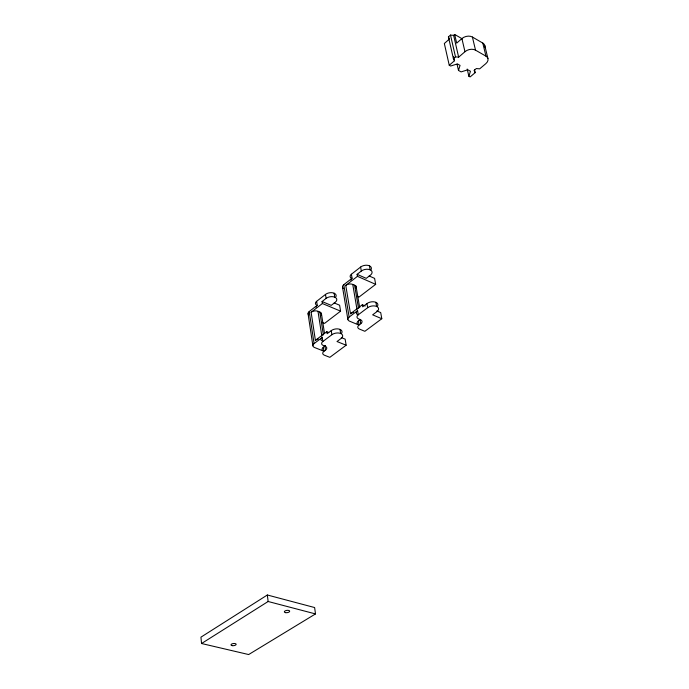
<?xml version="1.0" encoding="UTF-8"?>
<svg xmlns="http://www.w3.org/2000/svg" width="689" height="689" viewBox="0 0 689 689"><rect width="100%" height="100%" fill="white"/><g stroke="black" fill="none" stroke-linecap="round" stroke-linejoin="round"><path stroke-width="1.03" d="M474.445 69.555L475.177 72.646L470.113 76.935L468.873 76.246L470.458 71.26L467.865 69.796L461.096 71.889L458.486 70.433L460.037 65.395L457.418 63.922L450.623 66.032L449.254 65.266L444.336 43.502L449.486 38.989L448.418 36.879L450.494 35.061L453.629 35.363L454.662 34.45L462.345 38.885M484.72 47.619A7.527 5.167 -16.6 0 0 482.791 43.071L472.396 37.034A7.562 5.228 -16.4 0 0 461.897 38.567L456.669 43.123L454.662 34.45M449.254 65.266L454.464 60.77L453.396 58.677L455.489 56.868L458.65 57.161L464.972 51.709A7.605 5.211 -16.3 0 1 475.531 50.168L485.96 56.162A7.57 5.15 -16.5 0 1 485.84 63.629L479.665 68.848L476.332 68.547L474.084 70.45L475.177 72.646M315.958 304.616A4.901 2.859 -8.9 0 1 316.621 301.334L325.492 294.418A6.158 3.609 -9.2 0 1 332.925 292.834A6.158 3.609 -9.2 0 1 335.974 296.623M351.123 278.089A4.995 2.971 -10 0 1 351.399 274.231L360.614 267.048A6.279 3.746 -10.3 0 1 368.477 265.48A6.279 3.746 -10.3 0 1 370.983 269.769M308.827 314.976A4.883 2.825 -8.7 0 1 309.232 311.514L317.233 305.296L316.621 301.334M321.815 322.297L324.528 323.408L340.581 311.144L322.383 303.53L322.073 301.541L326.121 298.389A6.167 3.6 -9.2 0 1 334.759 297.166L334.131 293.204M343.518 288.502A4.978 2.937 -9.7 0 1 343.768 284.686L352.079 278.227L351.399 274.231M357.186 296.296L358.995 297.071L375.669 284.342L357.445 276.332L357.1 274.325L361.312 271.053A6.287 3.738 -10.3 0 1 370.114 269.812L369.416 265.808M318.266 339.134A4.944 2.79 -8.7 0 0 315.398 340.349L311.127 312.255L322.383 303.53M353.44 312.479A5.047 2.894 -9.7 0 0 350.486 313.745L345.757 285.401L357.445 276.332M315.398 340.349L326.801 331.702L328.731 332.486M350.486 313.745L362.336 304.753L365.239 305.994M322.822 350.779L314.554 347.514A4.944 2.782 -8.7 0 1 314.089 343.604L322.211 337.455L322.84 341.529A4.978 2.799 -8.9 0 0 323.279 345.465L325.122 346.197A4.952 2.773 -8.8 0 1 325.553 350.098L323.933 351.321A4.935 2.747 -8.9 0 0 324.355 355.179L329.833 357.333L346.145 345.215L345.155 339.143L341.288 337.576M341.658 333.106A6.244 3.54 -9.2 0 0 339.04 329.084A6.244 3.54 -9.2 0 0 331.237 330.625L327.12 333.734L326.801 331.702M357.772 324.579L349.487 321.143A5.047 2.885 -9.7 0 1 349.142 317.061L357.591 310.67L358.289 314.787A5.073 2.911 -9.9 0 0 358.599 318.895L360.45 319.67A5.056 2.877 -9.7 0 1 360.752 323.744L359.064 325.001A5.03 2.851 -9.9 0 0 359.374 329.041L364.86 331.306L381.801 318.723L380.707 312.591L376.84 310.937M377.451 306.2A6.365 3.678 -10.2 0 0 374.937 301.997A6.365 3.678 -10.2 0 0 366.961 303.573L362.69 306.803L362.336 304.753M322.84 341.529L331.883 334.708A6.253 3.531 -9.2 0 1 340.642 333.467L339.987 329.385M358.289 314.787L367.676 307.69A6.373 3.669 -10.2 0 1 376.607 306.433L375.884 302.316M322.857 350.649A4.926 2.756 -8.9 0 1 323.305 347.265L324.924 346.05A4.944 2.782 -8.8 0 0 325.449 345.577M357.806 324.441A5.021 2.859 -9.9 0 1 358.375 320.919L360.054 319.653A5.047 2.885 -9.8 0 0 360.347 319.42M267.341 594.995L200.938 637.17L201.558 643.517L248.66 654.55L315.502 613.925L314.623 607.543L267.341 594.995L268.133 601.497L201.558 643.517M268.133 601.497L315.502 613.925M346.145 345.215L336.999 341.537L341.115 338.445A6.253 3.531 -9.2 0 0 340.642 333.467M311.127 312.255A4.892 2.834 -8.7 0 1 317.991 311.29L319.825 312.048A4.892 2.825 -8.8 0 1 321.186 315.011M322.073 301.541L331.211 305.373L335.259 302.247A6.167 3.6 -9.2 0 0 334.759 297.166M334.191 302.936L339.617 305.218L340.581 311.144M381.801 318.723L372.646 314.839L376.926 311.635A6.373 3.669 -10.2 0 0 376.607 306.433M345.757 285.401A4.987 2.937 -9.8 0 1 352.751 284.419L354.577 285.212A4.987 2.937 -9.8 0 1 355.868 288.303M357.1 274.325L366.247 278.356L370.458 275.109A6.287 3.738 -10.3 0 0 370.114 269.812M369.166 275.97L374.601 278.373L375.669 284.342M484.755 45.448L487.933 58.531M482.791 43.071L485.96 56.162M472.396 37.034L475.531 50.168M461.897 38.567L464.972 51.709M467.194 69.029L468.873 76.246M453.629 35.363L458.65 57.161M450.494 35.061L455.489 56.868M457.065 64.232L458.486 70.433M453.517 56.619L454.464 60.77M448.418 36.879L453.396 58.677M360.614 267.048L361.312 271.053M366.961 303.573L367.676 307.69M356.135 286.788L359.718 307.733M354.577 285.212L358.513 308.276M360.054 319.653L360.752 323.744M352.751 284.419L357.023 309.594M358.375 320.919L359.064 325.001M343.768 284.686L349.142 317.061M342.502 286.968L347.859 319.308M325.492 294.418L326.121 298.389M331.237 330.625L331.883 334.708M321.462 313.839L324.536 333.562M319.825 312.048L323.374 334.914M324.924 346.05L325.553 350.098M317.991 311.29L321.858 336.249M323.305 347.265L323.933 351.321M309.232 311.514L314.089 343.604M308.052 313.702L312.884 345.766M321.522 340.685A4.969 2.808 -8.9 0 1 322.211 337.455M316.027 307.208A4.909 2.851 -8.9 0 1 317.233 305.296M320.876 313.03A4.883 2.825 -8.8 0 1 320.695 313.306M357.29 314.468A5.064 2.911 -9.9 0 1 357.591 310.67M350.796 280.216A5.004 2.963 -10 0 1 352.079 278.227M355.791 285.702A4.987 2.937 -9.8 0 1 355.679 286.013M232.288 645.653A2.601 1.077 -6.8 0 0 236.163 644.336A2.601 1.077 -6.8 0 0 232.271 643.784A2.601 1.077 -6.8 0 0 232.288 645.653M285.634 612.659A2.678 1.145 -7.6 0 0 289.673 611.264A2.678 1.145 -7.6 0 0 285.737 610.643A2.678 1.145 -7.6 0 0 285.634 612.659"/></g></svg>
